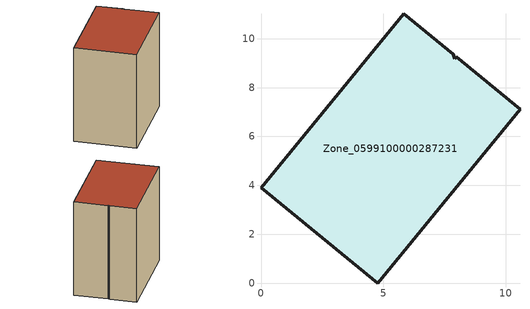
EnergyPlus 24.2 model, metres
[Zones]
Zone_0599100000287231
 floor ground (C_G): 0,3.9 5.83,11.01 7.86,9.36 7.93,9.18 7.98,9.26 10.59,7.12 4.77,0 z0
 wall outside (C_F): 5.83,11.01 0,3.9 4.77,0 10.59,7.12 7.98,9.26 7.93,9.18 7.86,9.36 5.83,11.01 z0:9.85
 roof outside (C_R): 10.59,7.12 7.98,9.26 7.93,9.18 7.86,9.36 5.83,11.01 0,3.9 4.77,0 z9.85
[BUILDING]
Pand.0599100000287231: North Axis=0; Terrain=City; Loads Convergence Tolerance Value=0.04; Temperature Convergence Tolerance Value=0.4; Solar Distribution=FullExterior; Maximum Number of Warmup Days=25; Minimum Number of Warmup Days=1
[Site:Location]
Rotterdam.The.Hague.AP_ZH_NLD Design_Conditions: Latitude=51.96; Longitude=4.45; Time Zone=1; Elevation=-4.5
[SITE:GROUNDTEMPERATURE:BUILDINGSURFACE]
18, 18, 18, 18, 18, 18, 18, 18, 18, 18, 18, 18
[MATERIAL] Thermal Absorptance=0.9; Solar Absorptance=0.7; Visible Absorptance=0.7
Name | Roughness | Thickness | Conductivity | Density | Specific Heat
G.TI.1946-1964 | MediumSmooth | 0.15 | 1 | 540 | 1210
F.TI.1946-1964 | Rough | 0.3 | 0.857143 | 1920 | 840
R.TI.1946-1964 | MediumRough | 0.2 | 0.277778 | 1500 | 1000
[CONSTRUCTION]
C_G: G.TI.1946-1964
C_F: F.TI.1946-1964
C_R: R.TI.1946-1964
[ZONE]
Zone_0599100000287231: Type=1; Multiplier=1; Ceiling Height=Autocalculate; Volume=Autocalculate; Floor Area=autocalculate; Part of Total Floor Area=Yes
[ZONEINFILTRATION:DESIGNFLOWRATE]
Infil_Zone_0599100000287231: Zone or ZoneList or Space or SpaceList=Zone_0599100000287231; Schedule=AlwaysOn; Design Flow Rate Calculation Method=Flow/Area; Flow Rate per Floor Area=0.003; Constant Term Coefficient=1; Temperature Term Coefficient=0; Velocity Term Coefficient=0; Velocity Squared Term Coefficient=0
[HVACTEMPLATE:ZONE:IDEALLOADSAIRSYSTEM]
Zone_0599100000287231: Maximum Heating Supply Air Temperature=50; Minimum Cooling Supply Air Temperature=13; Maximum Heating Supply Air Humidity Ratio=0.0156; Minimum Cooling Supply Air Humidity Ratio=0.0077; Heating Limit=NoLimit; Cooling Limit=NoLimit; Dehumidification Control Type=ConstantSensibleHeatRatio; Cooling Sensible Heat Ratio=0.7; Dehumidification Setpoint=60; Humidification Control Type=None; Humidification Setpoint=30; Outdoor Air Method=None; Outdoor Air Flow Rate per Person=0.00944; Outdoor Air Flow Rate per Zone Floor Area=0; Outdoor Air Flow Rate per Zone=0; Demand Controlled Ventilation Type=None; Outdoor Air Economizer Type=NoEconomizer; Heat Recovery Type=None; Sensible Heat Recovery Effectiveness=0.7; Latent Heat Recovery Effectiveness=0.65
[ZONECONTROL:THERMOSTAT]
ThermostatControl_Zone_0599100000287231: Zone or ZoneList=Zone_0599100000287231; Control Type Schedule=DualSetpointControlType; Control 1=Thermostat_Zone_0599100000287231; Temperature Difference Between Cutout And Setpoint=0
[THERMOSTATSETPOINT:DUALSETPOINT]
Thermostat_Zone_0599100000287231: Heating Setpoint Temperature Schedule=HeatingSetpoint_Zone_0599100000287231; Cooling Setpoint Temperature Schedule=CoolingSetpoint_Zone_0599100000287231
[SCHEDULE:COMPACT]
HeatingSetpoint_Zone_0599100000287231: Through: 12/31, For: AllDays, Until: 24:00, 21
CoolingSetpoint_Zone_0599100000287231: Through: 12/31, For: AllDays, Until: 24:00, 24
DualSetpointControlType: Through: 12/31, For: AllDays, Until: 24:00, 4
AlwaysOn: Through: 12/31, For: AllDays, Until: 24:00, 1
